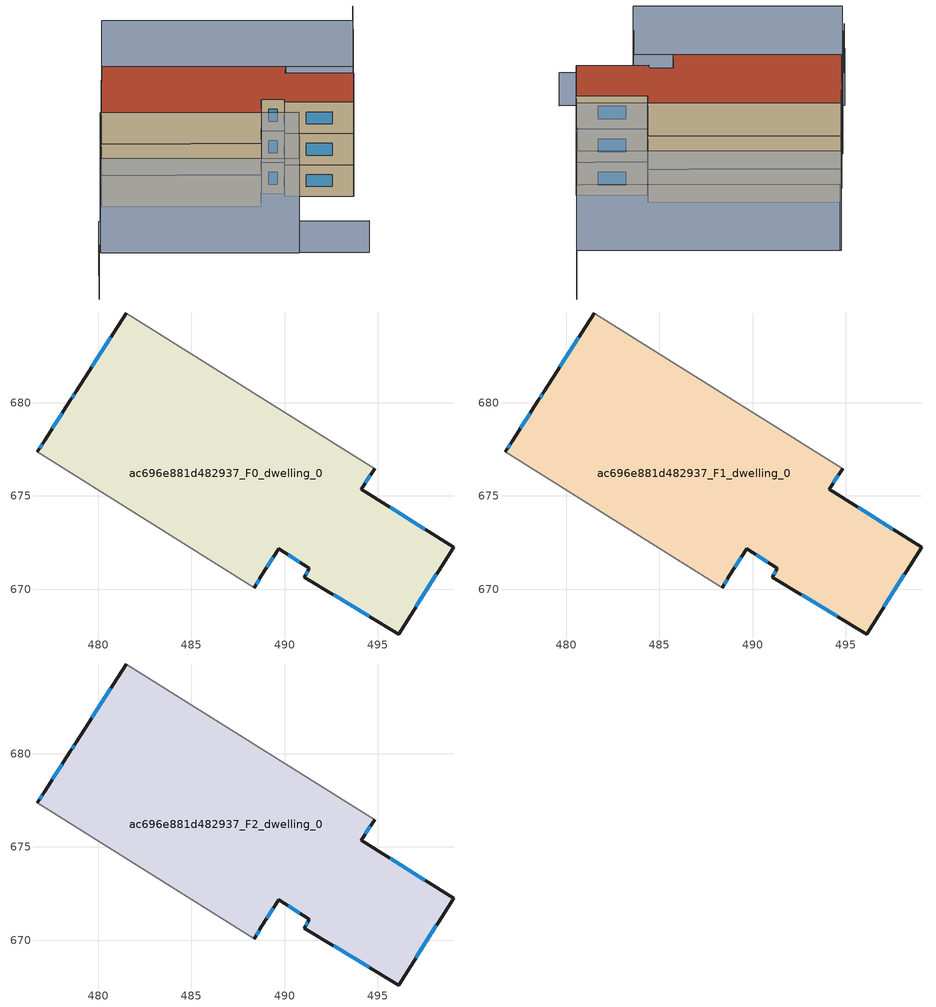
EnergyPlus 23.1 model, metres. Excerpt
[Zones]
ac696e881d482937_F0_dwelling_0
 floor ground (EU_floor_Construction): 494.83,676.46 494.11,675.36 499.06,672.26 496.11,667.6 491.06,670.64 491.33,671.11 489.68,672.17 488.76,670.71 488.36,670.08 476.75,677.37 477.11,677.95 478.51,680.12 478.82,680.61 481.51,684.81 z0
 wall outside (EU_wall_Construction): 488.36,670.08 488.76,670.71 489.68,672.17 491.33,671.11 491.06,670.64 496.11,667.6 499.06,672.26 494.11,675.36 494.83,676.46 / 481.51,684.81 478.82,680.61 478.51,680.12 477.11,677.95 476.75,677.37 z0:3
 wall adiabatic (EU_wall_Construction): 476.75,677.37 488.36,670.08 / 494.83,676.46 481.51,684.81 z0:3
 window (EU_Window_Construction): 490.2,671.84 490.82,671.44 / 489.05,671.16 489.39,671.71 / 488.49,670.28 488.63,670.52 / 477,677.77 476.86,677.55 / 478.07,679.44 477.55,678.63 / 478.72,680.46 478.6,680.27 / 480.67,683.5 479.66,681.92 / 494.34,675.7 494.61,676.11 / 497.52,673.22 495.65,674.39 / 497.03,669.05 498.15,670.81 / 492.64,669.69 494.54,668.55 / 491.25,670.96 491.14,670.79 z0.93:2.07
ac696e881d482937_F1_dwelling_0
 floor to ac696e881d482937_F0_dwelling_0 (EU_floor_Construction): 494.83,676.46 494.11,675.36 499.06,672.26 496.11,667.6 491.06,670.64 491.33,671.11 489.68,672.17 488.76,670.71 488.36,670.08 476.75,677.37 477.11,677.95 478.51,680.12 478.82,680.61 481.51,684.81 z3
 wall outside (EU_wall_Construction): 488.36,670.08 488.76,670.71 489.68,672.17 491.33,671.11 491.06,670.64 496.11,667.6 499.06,672.26 494.11,675.36 494.83,676.46 / 481.51,684.81 478.82,680.61 478.51,680.12 477.11,677.95 476.75,677.37 z3:6
 wall adiabatic (EU_wall_Construction): 476.75,677.37 488.36,670.08 / 494.83,676.46 481.51,684.81 z3:6
 window (EU_Window_Construction): 490.2,671.84 490.82,671.44 / 489.05,671.16 489.39,671.71 / 488.49,670.28 488.63,670.52 / 477,677.77 476.86,677.55 / 478.07,679.44 477.55,678.63 / 478.72,680.46 478.6,680.27 / 480.67,683.5 479.66,681.92 / 494.34,675.7 494.61,676.11 / 497.52,673.22 495.65,674.39 / 497.03,669.05 498.15,670.81 / 492.64,669.69 494.54,668.55 / 491.25,670.96 491.14,670.79 z3.93:5.07
ac696e881d482937_F2_dwelling_0
 floor to ac696e881d482937_F1_dwelling_0 (EU_floor_Construction): 494.83,676.46 494.11,675.36 499.06,672.26 496.11,667.6 491.06,670.64 491.33,671.11 489.68,672.17 488.76,670.71 488.36,670.08 476.75,677.37 477.11,677.95 478.51,680.12 478.82,680.61 481.51,684.81 z6
 wall outside (EU_wall_Construction): 488.36,670.08 488.76,670.71 489.68,672.17 491.33,671.11 491.06,670.64 496.11,667.6 499.06,672.26 494.11,675.36 494.83,676.46 / 481.51,684.81 478.82,680.61 478.51,680.12 477.11,677.95 476.75,677.37 z6:9
 wall adiabatic (EU_wall_Construction): 476.75,677.37 488.36,670.08 / 494.83,676.46 481.51,684.81 z6:9
 window (EU_Window_Construction): 490.2,671.84 490.82,671.44 / 489.05,671.16 489.39,671.71 / 488.49,670.28 488.63,670.52 / 477,677.77 476.86,677.55 / 478.07,679.44 477.55,678.63 / 478.72,680.46 478.6,680.27 / 480.67,683.5 479.66,681.92 / 494.34,675.7 494.61,676.11 / 497.52,673.22 495.65,674.39 / 497.03,669.05 498.15,670.81 / 492.64,669.69 494.54,668.55 / 491.25,670.96 491.14,670.79 z6.93:8.07
 roof outside (EU_roof_Construction): 496.11,667.6 499.06,672.26 494.11,675.36 494.83,676.46 481.51,684.81 478.82,680.61 478.51,680.12 477.11,677.95 476.75,677.37 488.36,670.08 488.76,670.71 489.68,672.17 491.33,671.11 491.06,670.64 z9
shading: 467.14,662.45 471.83,669.97 / 471.83,669.97 491.49,657.71 z0:3; 476.7,677.4 491.09,668.37 / 491.09,668.37 486.37,660.85 / 486.37,660.85 471.98,669.87 / 471.98,669.87 476.7,677.4 / 499.7,673.4 481.51,684.81 / 481.51,684.81 486.21,692.3 / 486.21,692.3 504.4,680.88 / 504.4,680.88 499.7,673.4 z0:9; 509.13,688.35 504.43,680.86 / 504.43,680.86 486.32,692.23 z0:6
[Building]
EU S2 Campaign: North Axis=0; Terrain=City; Solar Distribution=FullExterior
[Site:Location]
Montreal-Trudeau.Intl.AP: Latitude=45.4667; Longitude=-73.75; Time Zone=-5; Elevation=36
[SizingPeriod:WeatherFileDays]
AnnualSizingPeriod: Begin Month=1; Begin Day of Month=1; End Month=12; End Day of Month=31; Day of Week for Start Day=Monday; Use Weather File Daylight Saving Period=No; Use Weather File Rain and Snow Indicators=No
[MATERIAL]
EU_InternalMass_Material: Roughness=MediumRough; Thickness=0.1; Conductivity=1; Density=1800; Specific Heat=900; Thermal Absorptance=0.9; Solar Absorptance=0.7; Visible Absorptance=0.7
[MATERIAL:NOMASS] Roughness=MediumRough; Thermal Absorptance=0.9; Solar Absorptance=0.7; Visible Absorptance=0.7
Name | Thermal Resistance
EU_wall_NoMass; EU_floor_NoMass | 1.36485
EU_roof_NoMass | 2.55992
[WINDOWMATERIAL:SIMPLEGLAZINGSYSTEM]
EU_Window_SimpleGlazing: UFactor=3.92339; Solar Heat Gain Coefficient=0.8; Visible Transmittance=0.8
[CONSTRUCTION]
EU_wall_Construction: EU_wall_NoMass
EU_roof_Construction: EU_roof_NoMass
EU_floor_Construction: EU_floor_NoMass
EU_Window_Construction: EU_Window_SimpleGlazing
EU_InternalMass_Construction: EU_InternalMass_Material
[ZONE] Type=1; Multiplier=1; Ceiling Height=autocalculate; Floor Area=autocalculate; Part of Total Floor Area=Yes
Name | Volume
ac696e881d482937_F0_dwelling_0 | 499.662
ac696e881d482937_F1_dwelling_0; ac696e881d482937_F2_dwelling_0 | 499.66
[INTERNALMASS] Construction=EU_InternalMass_Construction; Surface Area=166.554
Name | Zone or ZoneList
ac696e881d482937_F0_dwelling_0_EU_InternalMass | ac696e881d482937_F0_dwelling_0
ac696e881d482937_F1_dwelling_0_EU_InternalMass | ac696e881d482937_F1_dwelling_0
ac696e881d482937_F2_dwelling_0_EU_InternalMass | ac696e881d482937_F2_dwelling_0
[OTHEREQUIPMENT] Fuel Type=Electricity; Design Level Calculation Method=Watts/Area; Power per Zone Floor Area=1; Fraction Latent=0; Fraction Radiant=0; Fraction Lost=0; Carbon Dioxide Generation Rate=0; EndUse Subcategory=EU_Step8_InternalGains
Name | Zone or ZoneList or Space or SpaceList | Schedule
EU_Step8_InternalGain_ac696e881d482937_F0_dwelling_0_f000 | ac696e881d482937_F0_dwelling_0 | EU_Step8_GainSchedule_ac696e881d482937_F0_dwelling_0_f000
EU_Step8_InternalGain_ac696e881d482937_F1_dwelling_0_f000 | ac696e881d482937_F1_dwelling_0 | EU_Step8_GainSchedule_ac696e881d482937_F1_dwelling_0_f000
EU_Step8_InternalGain_ac696e881d482937_F2_dwelling_0_f000 | ac696e881d482937_F2_dwelling_0 | EU_Step8_GainSchedule_ac696e881d482937_F2_dwelling_0_f000
[ZONEVENTILATION:DESIGNFLOWRATE] Schedule=EU_AlwaysOn; Design Flow Rate Calculation Method=AirChanges/Hour; Air Changes per Hour=0.860309; Ventilation Type=Natural; Fan Pressure Rise=0; Fan Total Efficiency=1; Constant Term Coefficient=1; Temperature Term Coefficient=0; Velocity Term Coefficient=0; Velocity Squared Term Coefficient=0; Minimum Indoor Temperature=-100; Maximum Indoor Temperature=100; Delta Temperature=-100; Minimum Outdoor Temperature=-100; Maximum Outdoor Temperature=100; Maximum Wind Speed=40
Name | Zone or ZoneList or Space or SpaceList
EU_ConstantAir_ac696e881d482937_F0_dwelling_0 | ac696e881d482937_F0_dwelling_0
EU_ConstantAir_ac696e881d482937_F1_dwelling_0 | ac696e881d482937_F1_dwelling_0
EU_ConstantAir_ac696e881d482937_F2_dwelling_0 | ac696e881d482937_F2_dwelling_0
[HVACTEMPLATE:THERMOSTAT] Constant Heating Setpoint=20; Constant Cooling Setpoint=50
EU_HeatOnly_ac696e881d482937_F0_dwelling_0; EU_HeatOnly_ac696e881d482937_F1_dwelling_0; EU_HeatOnly_ac696e881d482937_F2_dwelling_0
[HVACTEMPLATE:ZONE:IDEALLOADSAIRSYSTEM] System Availability Schedule=EU_AlwaysOn; Maximum Heating Supply Air Temperature=50; Minimum Cooling Supply Air Temperature=13; Maximum Heating Supply Air Humidity Ratio=0.0156; Minimum Cooling Supply Air Humidity Ratio=0.0077; Heating Limit=NoLimit; Cooling Limit=NoLimit; Heating Availability Schedule=EU_AlwaysOn; Cooling Availability Schedule=EU_CoolingOff; Dehumidification Control Type=ConstantSensibleHeatRatio; Cooling Sensible Heat Ratio=0.7; Dehumidification Setpoint=60; Humidification Control Type=None; Humidification Setpoint=30; Outdoor Air Method=None; Outdoor Air Flow Rate per Person=0.00944; Outdoor Air Flow Rate per Zone Floor Area=0; Outdoor Air Flow Rate per Zone=0; Demand Controlled Ventilation Type=None; Outdoor Air Economizer Type=NoEconomizer; Heat Recovery Type=None; Sensible Heat Recovery Effectiveness=0.7; Latent Heat Recovery Effectiveness=0.65
Name | Template Thermostat
ac696e881d482937_F0_dwelling_0 | EU_HeatOnly_ac696e881d482937_F0_dwelling_0
ac696e881d482937_F1_dwelling_0 | EU_HeatOnly_ac696e881d482937_F1_dwelling_0
ac696e881d482937_F2_dwelling_0 | EU_HeatOnly_ac696e881d482937_F2_dwelling_0
[SIZING:ZONE] Zone Cooling Design Supply Air Temperature Input Method=SupplyAirTemperature; Zone Cooling Design Supply Air Temperature=13; Zone Heating Design Supply Air Temperature Input Method=SupplyAirTemperature; Zone Heating Design Supply Air Temperature=50; Zone Cooling Design Supply Air Humidity Ratio=0.008; Zone Heating Design Supply Air Humidity Ratio=0.008; Cooling Design Air Flow Method=DesignDay; Cooling Design Air Flow Rate=0; Cooling Minimum Air Flow per Zone Floor Area=0.000762; Cooling Minimum Air Flow=0; Cooling Minimum Air Flow Fraction=0.2; Heating Design Air Flow Method=DesignDay; Heating Design Air Flow Rate=0; Heating Maximum Air Flow per Zone Floor Area=0.002032; Heating Maximum Air Flow=0.141576; Heating Maximum Air Flow Fraction=0.3; Account for Dedicated Outdoor Air System=No; Dedicated Outdoor Air System Control Strategy=NeutralSupplyAir; Dedicated Outdoor Air Low Setpoint Temperature for Design=autosize; Dedicated Outdoor Air High Setpoint Temperature for Design=autosize; Zone Load Sizing Method=Sensible Load Only No Latent Load; Zone Latent Cooling Design Supply Air Humidity Ratio Input Method=HumidityRatioDifference; Zone Cooling Design Supply Air Humidity Ratio Difference=0.005; Zone Latent Heating Design Supply Air Humidity Ratio Input Method=HumidityRatioDifference; Zone Humidification Design Supply Air Humidity Ratio Difference=0.005
ac696e881d482937_F0_dwelling_0; ac696e881d482937_F1_dwelling_0; ac696e881d482937_F2_dwelling_0
[SCHEDULE:CONSTANT]
Name | Hourly Value
EU_AlwaysOn | 1
EU_CoolingOff | 0
[SCHEDULE:FILE] Column Number=1; Rows to Skip at Top=0; Number of Hours of Data=8760; Column Separator=Comma; Interpolate to Timestep=No; Minutes per Item=60; Adjust Schedule for Daylight Savings=Yes
Name | File
EU_Step8_GainSchedule_ac696e881d482937_F0_dwelling_0_f000 | ../../schedules/ac696e881d482937/ac696e881d482937_F0_dwelling_0_f000_gain.csv
EU_Step8_GainSchedule_ac696e881d482937_F1_dwelling_0_f000 | ../../schedules/ac696e881d482937/ac696e881d482937_F1_dwelling_0_f000_gain.csv
EU_Step8_GainSchedule_ac696e881d482937_F2_dwelling_0_f000 | ../../schedules/ac696e881d482937/ac696e881d482937_F2_dwelling_0_f000_gain.csv
